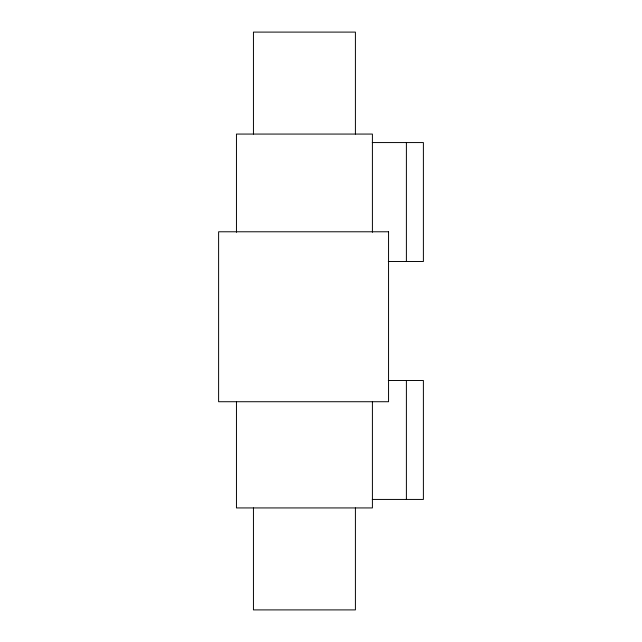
<?xml version="1.0" encoding="UTF-8"?>
<svg xmlns="http://www.w3.org/2000/svg" width="642" height="642" viewBox="0 0 642 642"><rect width="100%" height="100%" fill="white"/><g stroke="black" fill="none" stroke-linecap="round" stroke-linejoin="round"><path stroke-width="0.96" d="M372.264 142.564L423.391 142.564L423.391 261.519L388.306 261.519M388.306 380.481L423.391 380.481L423.391 499.436L372.264 499.436M406.394 142.564L406.394 261.519M406.394 380.481L406.394 499.436M372.408 232.292L372.408 134.066L236.457 134.066L236.457 232.292M372.408 401.691L372.408 507.934L236.457 507.934L236.457 401.691M355.411 134.066L355.411 32.1L253.446 32.1L253.446 134.066M355.411 507.934L355.411 609.9L253.446 609.9L253.446 507.934M388.554 231.778L218.609 231.778L218.609 401.723L388.554 401.723L388.554 231.778"/></g></svg>
